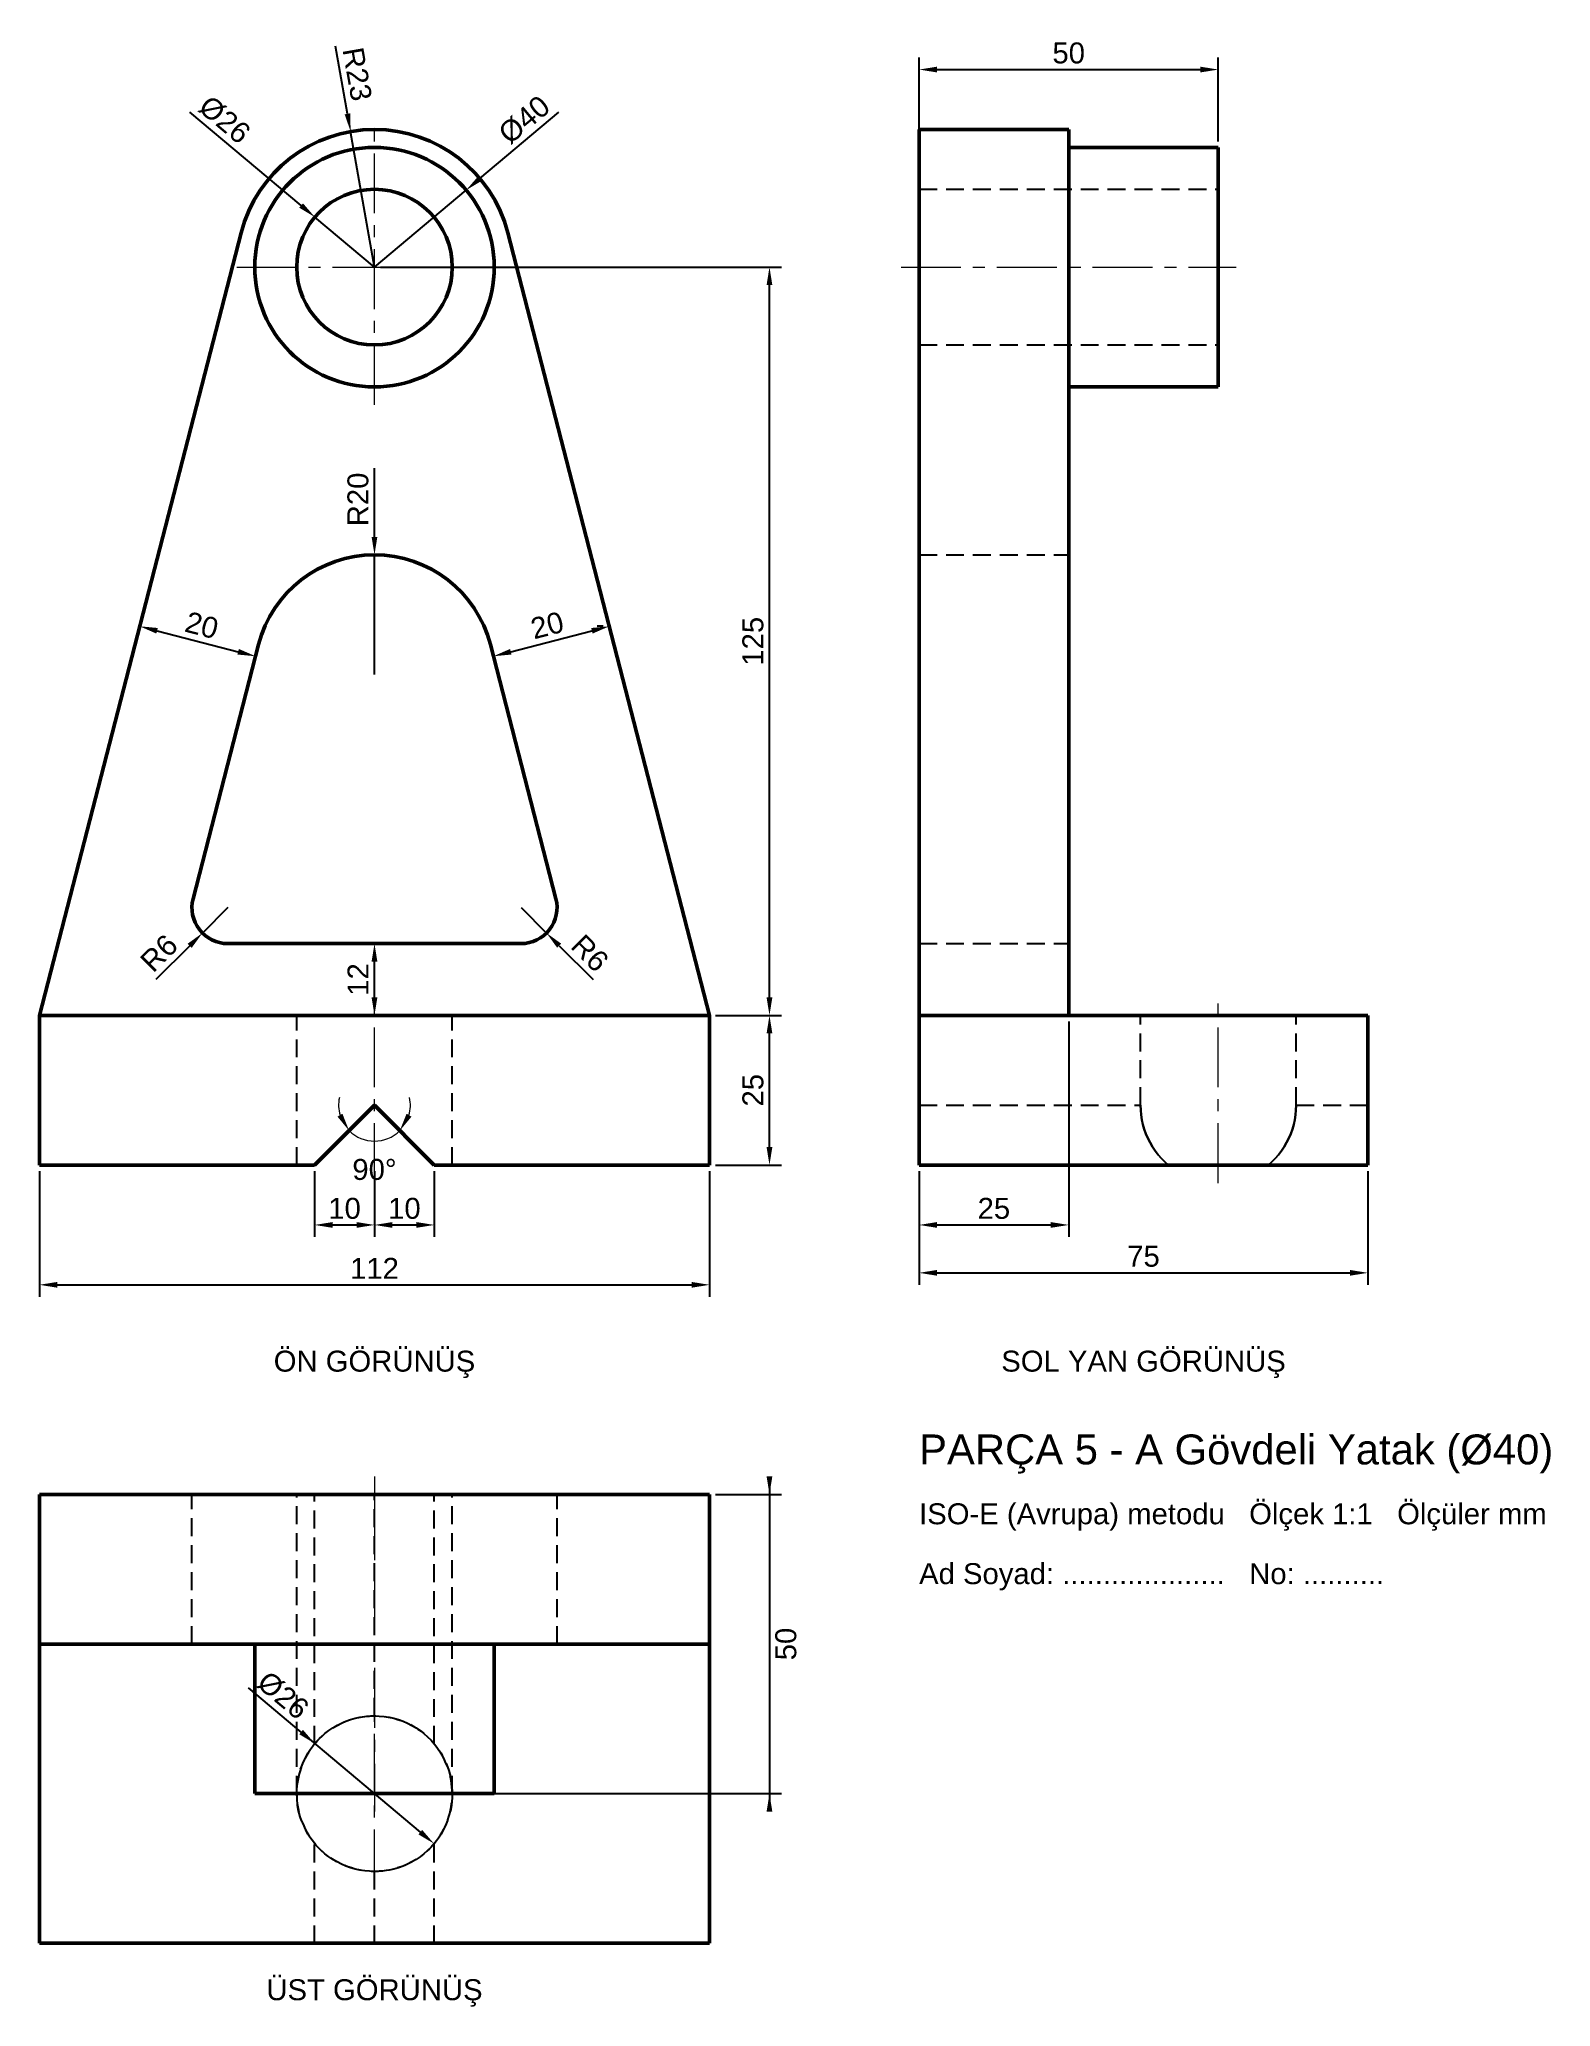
# Model space of a CAD drawing. Header units: millimetres. Extents: x 0 to 253, y -141 to 188.
import ezdxf
from ezdxf.enums import TextEntityAlignment as Align

# ---------------------------------------------------------------- set-up
doc = ezdxf.new("R2010")
doc.units = ezdxf.units.MM
doc.linetypes.add('EKSEN_ISO', pattern=[16, 10, -2, 2, -2])
doc.linetypes.add('GIZLI_ISO', pattern=[4.5, 3, -1.5])
for name, color, linetype, lineweight in [('EKSEN', 1, 'EKSEN_ISO', 18), ('GIZLI', 2, 'GIZLI_ISO', 25), ('GORUNEN', 7, 'Continuous', 50), ('OLCU', 4, 'Continuous', 18), ('YAZI', 3, 'Continuous', 25)]:
    doc.layers.add(name, color=color, linetype=linetype, lineweight=lineweight)
doc.styles.add('TR', font='arial.ttf')
doc.dimstyles.new('OLCU', dxfattribs={"dimtxt": 3.5, "dimasz": 3, "dimexe": 2, "dimexo": 1, "dimgap": 1, "dimtad": 1, "dimdec": 0, "dimtxsty": 'TR', "dimcen": 2.5, "dimclrd": 256, "dimclre": 256, "dimclrt": 256, "dimadec": 0, "dimazin": 3, "dimtfac": 1, "dimtmove": 0, "dimatfit": 3})

# ---------------------------------------------------------------- blocks, each defined once
blk = doc.blocks.new('_CLOSEDFILLED')
at = {"color": 0, "linetype": 'BYBLOCK'}
blk.add_solid([(-1, 0.16), (0, 0), (-1, -0.16)], dxfattribs=at)
blk = doc.blocks.new('*D14')
for p, q in [((17.02, 90.97), (17.27, 91.94)), ((19.67, 89.25), (33.23, 85.75)), ((36.38, 85.97), (36.63, 86.94))]:
    blk.add_line(p, q)
at = {"layer": 'Defpoints'}
for p in [(16.77, 90), (16.77, 90), (36.13, 85)]:
    blk.add_point(p, dxfattribs=at)
at = {"layer": 'OLCU', "xscale": 3, "yscale": 3}
for p, rotation in [((16.77, 90), 165.53446782264132), ((36.13, 85), -14.465532177358684)]:
    blk.add_blockref('_CLOSEDFILLED', p, dxfattribs=dict(at, rotation=rotation))
at = {"layer": 'OLCU', "insert": (27.14, 90.16), "char_height": 3.5, "attachment_point": 5, "rotation": 345.5345, "style": 'TR'}
blk.add_mtext('20', dxfattribs=at)
blk = doc.blocks.new('*D15')
for p, q in [((78.77, 85.75), (92.33, 89.25)), ((94.23, 90), (93.23, 90)), ((75.62, 85.97), (75.37, 86.94))]:
    blk.add_line(p, q)
at = {"layer": 'Defpoints'}
for p in [(95.23, 90), (75.87, 85), (75.87, 85)]:
    blk.add_point(p, dxfattribs=at)
at = {"layer": 'OLCU', "xscale": 3, "yscale": 3}
for p, rotation in [((95.23, 90), 14.465532177358682), ((75.87, 85), 194.46553217735868)]:
    blk.add_blockref('_CLOSEDFILLED', p, dxfattribs=dict(at, rotation=rotation))
at = {"layer": 'OLCU', "insert": (84.86, 90.16), "char_height": 3.5, "attachment_point": 5, "rotation": 14.4655, "style": 'TR'}
blk.add_mtext('20', dxfattribs=at)

msp = doc.modelspace()

# ---------------------------------------------------------------- linework, layer by layer
at = {"layer": 'EKSEN'}
for p, q in [((56, 127), (56, 173)), ((33, 150), (79, 150)), ((144, 150), (200, 150)), ((56, -3), (56, 28)), ((197, -3), (197, 28)), ((56, -52), (56, -108)), ((56, -121), (56, -89)), ((40, -105), (72, -105))]:
    msp.add_line(p, q, dxfattribs=at)
at = {"layer": 'GIZLI'}
for p, q in [((147, 163), (197, 163)), ((147, 137), (197, 137)), ((147, 101.94), (172, 101.94)), ((147, 37), (172, 37)), ((43, 0), (43, 25)), ((69, 0), (69, 25)), ((184, 10), (184, 25)), ((210, 10), (210, 25)), ((147, 10), (184, 10)), ((210, 10), (222, 10)), ((25.49, -80), (25.49, -55)), ((33.73, -55), (78.27, -55)), ((43, -105), (43, -55)), ((46, -96.69), (46, -55)), ((56, -92), (56, -55)), ((66, -96.69), (66, -55)), ((69, -105), (69, -55)), ((86.51, -80), (86.51, -55)), ((33.73, -80), (78.27, -80)), ((46, -130), (46, -113.31)), ((66, -130), (66, -113.31)), ((56, -130), (56, -118))]:
    msp.add_line(p, q, dxfattribs=at)
for points in [[(147, 155.75), (147, 157.81), (147, 159.81), (147, 161.73), (147, 163.53), (147, 165.22), (147, 166.78), (147, 168.18), (147, 169.43), (147, 170.5), (147, 171.39), (147, 172.09), (147, 172.59), (147, 172.9), (147, 173)], [(172, 155.75), (172, 157.81), (172, 159.81), (172, 161.73), (172, 163.53), (172, 165.22), (172, 166.78), (172, 168.18), (172, 169.43), (172, 170.5), (172, 171.39), (172, 172.09), (172, 172.59), (172, 172.9), (172, 173)], [(172, 170), (172, 169.5), (172, 168.02), (172, 165.64), (172, 162.47), (172, 158.68), (172, 154.45), (172, 150), (172, 145.55), (172, 141.32), (172, 137.53), (172, 134.36), (172, 131.98), (172, 130.5), (172, 130)], [(172, 130), (172, 130.5), (172, 131.98), (172, 134.36), (172, 137.53), (172, 141.32), (172, 145.55), (172, 150), (172, 154.45), (172, 158.68), (172, 162.47), (172, 165.64), (172, 168.02), (172, 169.5), (172, 170)], [(197, 130), (197, 130.5), (197, 131.98), (197, 134.36), (197, 137.53), (197, 141.32), (197, 145.55), (197, 150), (197, 154.45), (197, 158.68), (197, 162.47), (197, 165.64), (197, 168.02), (197, 169.5), (197, 170)], [(147, 163), (147, 162.67), (147, 161.71), (147, 160.16), (147, 158.11), (147, 155.64), (147, 152.89), (147, 150), (147, 147.11), (147, 144.36), (147, 141.89), (147, 139.84), (147, 138.29), (147, 137.33), (147, 137)], [(147, 137), (147, 137.33), (147, 138.29), (147, 139.84), (147, 141.89), (147, 144.36), (147, 147.11), (147, 150), (147, 152.89), (147, 155.64), (147, 158.11), (147, 160.16), (147, 161.71), (147, 162.67), (147, 163)], [(197, 163), (197, 162.67), (197, 161.71), (197, 160.16), (197, 158.11), (197, 155.64), (197, 152.89), (197, 150), (197, 147.11), (197, 144.36), (197, 141.89), (197, 139.84), (197, 138.29), (197, 137.33), (197, 137)], [(197, 137), (197, 137.33), (197, 138.29), (197, 139.84), (197, 141.89), (197, 144.36), (197, 147.11), (197, 150), (197, 152.89), (197, 155.64), (197, 158.11), (197, 160.16), (197, 161.71), (197, 162.67), (197, 163)], [(147, 86.94), (147, 88.74), (147, 90.48), (147, 92.14), (147, 93.71), (147, 95.18), (147, 96.53), (147, 97.75), (147, 98.84), (147, 99.77), (147, 100.54), (147, 101.15), (147, 101.59), (147, 101.86), (147, 101.94)], [(147, 101.94), (147, 101.86), (147, 101.59), (147, 101.15), (147, 100.54), (147, 99.77), (147, 98.84), (147, 97.75), (147, 96.53), (147, 95.18), (147, 93.71), (147, 92.14), (147, 90.48), (147, 88.74), (147, 86.94)], [(172, 86.94), (172, 88.74), (172, 90.48), (172, 92.14), (172, 93.71), (172, 95.18), (172, 96.53), (172, 97.75), (172, 98.84), (172, 99.77), (172, 100.54), (172, 101.15), (172, 101.59), (172, 101.86), (172, 101.94)], [(172, 101.94), (172, 101.86), (172, 101.59), (172, 101.15), (172, 100.54), (172, 99.77), (172, 98.84), (172, 97.75), (172, 96.53), (172, 95.18), (172, 93.71), (172, 92.14), (172, 90.48), (172, 88.74), (172, 86.94)], [(147, 37), (147, 37.05), (147, 37.2), (147, 37.45), (147, 37.8), (147, 38.23), (147, 38.74), (147, 39.33), (147, 39.97), (147, 40.67), (147, 41.41), (147, 42.17), (147, 42.95), (147, 43.73), (147, 44.5)], [(147, 44.5), (147, 43.73), (147, 42.95), (147, 42.17), (147, 41.41), (147, 40.67), (147, 39.97), (147, 39.33), (147, 38.74), (147, 38.23), (147, 37.8), (147, 37.45), (147, 37.2), (147, 37.05), (147, 37)], [(172, 37), (172, 37.05), (172, 37.2), (172, 37.45), (172, 37.8), (172, 38.23), (172, 38.74), (172, 39.33), (172, 39.97), (172, 40.67), (172, 41.41), (172, 42.17), (172, 42.95), (172, 43.73), (172, 44.5)], [(172, 44.5), (172, 43.73), (172, 42.95), (172, 42.17), (172, 41.41), (172, 40.67), (172, 39.97), (172, 39.33), (172, 38.74), (172, 38.23), (172, 37.8), (172, 37.45), (172, 37.2), (172, 37.05), (172, 37)], [(69, 25), (68.67, 25), (67.71, 25), (66.16, 25), (64.11, 25), (61.64, 25), (58.89, 25), (56, 25), (53.11, 25), (50.36, 25), (47.89, 25), (45.84, 25), (44.29, 25), (43.33, 25), (43, 25)], [(43, 25), (43.08, 25), (43.33, 25), (43.73, 25), (44.29, 25), (44.99, 25), (45.84, 25), (46.81, 25), (47.89, 25), (49.08, 25), (50.36, 25), (51.71, 25), (53.11, 25), (54.54, 25), (56, 25)], [(56, 25), (57.46, 25), (58.89, 25), (60.29, 25), (61.64, 25), (62.92, 25), (64.11, 25), (65.19, 25), (66.16, 25), (67.01, 25), (67.71, 25), (68.27, 25), (68.67, 25), (68.92, 25), (69, 25)], [(210, 25), (209.67, 25), (208.71, 25), (207.16, 25), (205.11, 25), (202.64, 25), (199.89, 25), (197, 25), (194.11, 25), (191.36, 25), (188.89, 25), (186.84, 25), (185.29, 25), (184.33, 25), (184, 25)], [(184, 25), (184.33, 25), (185.29, 25), (186.84, 25), (188.89, 25), (191.36, 25), (194.11, 25), (197, 25), (199.89, 25), (202.64, 25), (205.11, 25), (207.16, 25), (208.71, 25), (209.67, 25), (210, 25)], [(56, 10), (55.19, 9.19), (54.37, 8.37), (53.57, 7.57), (52.77, 6.77), (51.99, 5.99), (51.22, 5.22), (50.48, 4.48), (49.75, 3.75), (49.05, 3.05), (48.37, 2.37), (47.73, 1.73), (47.12, 1.12), (46.54, 0.54), (46, 0)], [(46, 0), (46.54, 0.54), (47.12, 1.12), (47.73, 1.73), (48.37, 2.37), (49.05, 3.05), (49.75, 3.75), (50.48, 4.48), (51.22, 5.22), (51.99, 5.99), (52.77, 6.77), (53.57, 7.57), (54.37, 8.37), (55.19, 9.19), (56, 10)], [(56, 10), (56.81, 9.19), (57.63, 8.37), (58.43, 7.57), (59.23, 6.77), (60.01, 5.99), (60.78, 5.22), (61.52, 4.48), (62.25, 3.75), (62.95, 3.05), (63.63, 2.37), (64.27, 1.73), (64.88, 1.12), (65.46, 0.54), (66, 0)], [(66, 0), (65.46, 0.54), (64.88, 1.12), (64.27, 1.73), (63.63, 2.37), (62.95, 3.05), (62.25, 3.75), (61.52, 4.48), (60.78, 5.22), (60.01, 5.99), (59.23, 6.77), (58.43, 7.57), (57.63, 8.37), (56.81, 9.19), (56, 10)], [(188.69, 0), (188.08, 0.54), (187.51, 1.12), (186.97, 1.73), (186.47, 2.37), (186.01, 3.05), (185.6, 3.75), (185.23, 4.48), (184.91, 5.22), (184.63, 5.99), (184.41, 6.77), (184.23, 7.57), (184.1, 8.37), (184.03, 9.19), (184, 10)], [(184, 10), (184.03, 9.19), (184.1, 8.37), (184.23, 7.57), (184.41, 6.77), (184.63, 5.99), (184.91, 5.22), (185.23, 4.48), (185.6, 3.75), (186.01, 3.05), (186.47, 2.37), (186.97, 1.73), (187.51, 1.12), (188.08, 0.54), (188.69, 0)], [(210, 10), (209.97, 9.19), (209.9, 8.37), (209.77, 7.57), (209.59, 6.77), (209.37, 5.99), (209.09, 5.22), (208.77, 4.48), (208.4, 3.75), (207.99, 3.05), (207.53, 2.37), (207.03, 1.73), (206.49, 1.12), (205.92, 0.54), (205.31, 0)], [(205.31, 0), (205.92, 0.54), (206.49, 1.12), (207.03, 1.73), (207.53, 2.37), (207.99, 3.05), (208.4, 3.75), (208.77, 4.48), (209.09, 5.22), (209.37, 5.99), (209.59, 6.77), (209.77, 7.57), (209.9, 8.37), (209.97, 9.19), (210, 10)], [(46, 0), (45.6, 0), (45.23, 0), (44.88, 0), (44.56, 0), (44.27, 0), (44.01, 0), (43.77, 0), (43.57, 0), (43.4, 0), (43.25, 0), (43.14, 0), (43.06, 0), (43.02, 0), (43, 0)], [(43, 0), (43.02, 0), (43.06, 0), (43.14, 0), (43.25, 0), (43.4, 0), (43.57, 0), (43.77, 0), (44.01, 0), (44.27, 0), (44.56, 0), (44.88, 0), (45.23, 0), (45.6, 0), (46, 0)], [(66, 0), (66.4, 0), (66.77, 0), (67.12, 0), (67.44, 0), (67.73, 0), (67.99, 0), (68.23, 0), (68.43, 0), (68.6, 0), (68.75, 0), (68.86, 0), (68.94, 0), (68.98, 0), (69, 0)], [(69, 0), (68.98, 0), (68.94, 0), (68.86, 0), (68.75, 0), (68.6, 0), (68.43, 0), (68.23, 0), (67.99, 0), (67.73, 0), (67.44, 0), (67.12, 0), (66.77, 0), (66.4, 0), (66, 0)], [(188.69, 0), (189.72, 0), (190.82, 0), (191.98, 0), (193.19, 0), (194.44, 0), (195.71, 0), (197, 0), (198.29, 0), (199.56, 0), (200.81, 0), (202.02, 0), (203.18, 0), (204.28, 0), (205.31, 0)], [(205.31, 0), (204.28, 0), (203.18, 0), (202.02, 0), (200.81, 0), (199.56, 0), (198.29, 0), (197, 0), (195.71, 0), (194.44, 0), (193.19, 0), (191.98, 0), (190.82, 0), (189.72, 0), (188.69, 0)], [(31.49, -55), (30.82, -55), (30.16, -55), (29.51, -55), (28.89, -55), (28.3, -55), (27.75, -55), (27.25, -55), (26.8, -55), (26.41, -55), (26.09, -55), (25.83, -55), (25.65, -55), (25.53, -55), (25.49, -55)], [(25.49, -55), (25.5, -55), (25.5, -55), (25.5, -55), (25.51, -55), (25.52, -55), (25.53, -55), (25.54, -55), (25.56, -55), (25.57, -55), (25.59, -55), (25.61, -55), (25.63, -55), (25.66, -55), (25.69, -55)], [(36.63, -55), (37.91, -55), (39.83, -55), (42.32, -55), (45.29, -55), (48.64, -55), (52.26, -55), (56, -55), (59.74, -55), (63.36, -55), (66.71, -55), (69.68, -55), (72.17, -55), (74.09, -55), (75.37, -55)], [(69, -55), (68.67, -55), (67.71, -55), (66.16, -55), (64.11, -55), (61.64, -55), (58.89, -55), (56, -55), (53.11, -55), (50.36, -55), (47.89, -55), (45.84, -55), (44.29, -55), (43.33, -55), (43, -55)], [(43, -55), (43.08, -55), (43.33, -55), (43.73, -55), (44.29, -55), (44.99, -55), (45.84, -55), (46.81, -55), (47.89, -55), (49.08, -55), (50.36, -55), (51.71, -55), (53.11, -55), (54.54, -55), (56, -55)], [(56, -55), (57.46, -55), (58.89, -55), (60.29, -55), (61.64, -55), (62.92, -55), (64.11, -55), (65.19, -55), (66.16, -55), (67.01, -55), (67.71, -55), (68.27, -55), (68.67, -55), (68.92, -55), (69, -55)], [(86.51, -55), (86.47, -55), (86.35, -55), (86.17, -55), (85.91, -55), (85.59, -55), (85.2, -55), (84.75, -55), (84.25, -55), (83.7, -55), (83.11, -55), (82.49, -55), (81.84, -55), (81.18, -55), (80.51, -55)], [(86.31, -55), (86.34, -55), (86.37, -55), (86.39, -55), (86.41, -55), (86.43, -55), (86.44, -55), (86.46, -55), (86.47, -55), (86.48, -55), (86.49, -55), (86.5, -55), (86.5, -55), (86.5, -55), (86.51, -55)], [(31.49, -80), (30.82, -80), (30.16, -80), (29.51, -80), (28.89, -80), (28.3, -80), (27.75, -80), (27.25, -80), (26.8, -80), (26.41, -80), (26.09, -80), (25.83, -80), (25.65, -80), (25.53, -80), (25.49, -80)], [(25.49, -80), (25.5, -80), (25.5, -80), (25.5, -80), (25.51, -80), (25.52, -80), (25.53, -80), (25.54, -80), (25.56, -80), (25.57, -80), (25.59, -80), (25.61, -80), (25.63, -80), (25.66, -80), (25.69, -80)], [(56, -80), (53.76, -80), (51.55, -80), (49.39, -80), (47.32, -80), (45.36, -80), (43.53, -80), (41.86, -80), (40.36, -80), (39.07, -80), (37.98, -80), (37.12, -80), (36.5, -80), (36.13, -80), (36, -80)], [(36, -80), (36.5, -80), (37.98, -80), (40.36, -80), (43.53, -80), (47.32, -80), (51.55, -80), (56, -80), (60.45, -80), (64.68, -80), (68.47, -80), (71.64, -80), (74.02, -80), (75.5, -80), (76, -80)], [(36.63, -80), (37.91, -80), (39.83, -80), (42.32, -80), (45.29, -80), (48.64, -80), (52.26, -80), (56, -80), (59.74, -80), (63.36, -80), (66.71, -80), (69.68, -80), (72.17, -80), (74.09, -80), (75.37, -80)], [(76, -80), (75.87, -80), (75.5, -80), (74.88, -80), (74.02, -80), (72.93, -80), (71.64, -80), (70.14, -80), (68.47, -80), (66.64, -80), (64.68, -80), (62.61, -80), (60.45, -80), (58.24, -80), (56, -80)], [(86.51, -80), (86.47, -80), (86.35, -80), (86.17, -80), (85.91, -80), (85.59, -80), (85.2, -80), (84.75, -80), (84.25, -80), (83.7, -80), (83.11, -80), (82.49, -80), (81.84, -80), (81.18, -80), (80.51, -80)], [(86.31, -80), (86.34, -80), (86.37, -80), (86.39, -80), (86.41, -80), (86.43, -80), (86.44, -80), (86.46, -80), (86.47, -80), (86.48, -80), (86.49, -80), (86.5, -80), (86.5, -80), (86.5, -80), (86.51, -80)], [(46, -96.69), (46.54, -96.08), (47.12, -95.51), (47.73, -94.97), (48.37, -94.47), (49.05, -94.01), (49.75, -93.6), (50.48, -93.23), (51.22, -92.91), (51.99, -92.63), (52.77, -92.41), (53.57, -92.23), (54.37, -92.1), (55.19, -92.03), (56, -92)], [(56, -92), (56.81, -92.03), (57.63, -92.1), (58.43, -92.23), (59.23, -92.41), (60.01, -92.63), (60.78, -92.91), (61.52, -93.23), (62.25, -93.6), (62.95, -94.01), (63.63, -94.47), (64.27, -94.97), (64.88, -95.51), (65.46, -96.08), (66, -96.69)], [(36, -105), (36.5, -105), (37.98, -105), (40.36, -105), (43.53, -105), (47.32, -105), (51.55, -105), (56, -105), (60.45, -105), (64.68, -105), (68.47, -105), (71.64, -105), (74.02, -105), (75.5, -105), (76, -105)], [(56, -105), (54.54, -105), (53.11, -105), (51.71, -105), (50.36, -105), (49.08, -105), (47.89, -105), (46.81, -105), (45.84, -105), (44.99, -105), (44.29, -105), (43.73, -105), (43.33, -105), (43.08, -105), (43, -105)], [(43, -105), (43.33, -105), (44.29, -105), (45.84, -105), (47.89, -105), (50.36, -105), (53.11, -105), (56, -105), (58.89, -105), (61.64, -105), (64.11, -105), (66.16, -105), (67.71, -105), (68.67, -105), (69, -105)], [(69, -105), (68.92, -105), (68.67, -105), (68.27, -105), (67.71, -105), (67.01, -105), (66.16, -105), (65.19, -105), (64.11, -105), (62.92, -105), (61.64, -105), (60.29, -105), (58.89, -105), (57.46, -105), (56, -105)], [(56, -118), (55.19, -117.97), (54.37, -117.9), (53.57, -117.77), (52.77, -117.59), (51.99, -117.37), (51.22, -117.09), (50.48, -116.77), (49.75, -116.4), (49.05, -115.99), (48.37, -115.53), (47.73, -115.03), (47.12, -114.49), (46.54, -113.92), (46, -113.31)], [(66, -113.31), (65.46, -113.92), (64.88, -114.49), (64.27, -115.03), (63.63, -115.53), (62.95, -115.99), (62.25, -116.4), (61.52, -116.77), (60.78, -117.09), (60.01, -117.37), (59.23, -117.59), (58.43, -117.77), (57.63, -117.9), (56.81, -117.97), (56, -118)]]:
    msp.add_lwpolyline(points, dxfattribs=at)
for centre, radius in [((56, 150), 20), ((56, 150), 13), ((56, -105), 13)]:
    msp.add_circle(centre, radius, dxfattribs=at)
for centre, radius, start, end in [((56, 150), 23, 14.4655, 165.5345), ((56, 81.94), 20, 14.4655, 165.5345), ((31.49, 43), 6, 165.5345, 270), ((80.51, 43), 6, 270, 14.4655), ((56, -105), 13, 140.2849, 219.7151), ((56, -105), 13, 320.2849, 39.7151)]:
    msp.add_arc(centre, radius, start, end, dxfattribs=at)
at = {"layer": 'GORUNEN'}
for p, q in [((147, 173), (172, 173)), ((172, 170), (197, 170)), ((0, 25), (33.73, 155.75)), ((78.27, 155.75), (112, 25)), ((147, 0), (147, 155.75)), ((172, 25), (172, 155.75)), ((172, 130), (197, 130)), ((25.69, 44.5), (36.63, 86.94)), ((75.37, 86.94), (86.31, 44.5)), ((31.49, 37), (80.51, 37)), ((0, 25), (112, 25)), ((0, 0), (0, 25)), ((112, 0), (112, 25)), ((147, 25), (222, 25)), ((222, 0), (222, 25)), ((46, 0), (56, 10)), ((56, 10), (66, 0)), ((0, 0), (46, 0)), ((66, 0), (112, 0)), ((147, 0), (222, 0)), ((0, -55), (33.73, -55)), ((0, -130), (0, -55)), ((78.27, -55), (112, -55)), ((112, -130), (112, -55)), ((0, -80), (33.73, -80)), ((36, -105), (36, -80)), ((76, -105), (76, -80)), ((78.27, -80), (112, -80)), ((0, -130), (112, -130))]:
    msp.add_line(p, q, dxfattribs=at)
for points in [[(147, 173), (147, 172.9), (147, 172.59), (147, 172.09), (147, 171.39), (147, 170.5), (147, 169.43), (147, 168.18), (147, 166.78), (147, 165.22), (147, 163.53), (147, 161.73), (147, 159.81), (147, 157.81), (147, 155.75)], [(172, 173), (172, 172.9), (172, 172.59), (172, 172.09), (172, 171.39), (172, 170.5), (172, 169.43), (172, 168.18), (172, 166.78), (172, 165.22), (172, 163.53), (172, 161.73), (172, 159.81), (172, 157.81), (172, 155.75)], [(197, 170), (197, 169.5), (197, 168.02), (197, 165.64), (197, 162.47), (197, 158.68), (197, 154.45), (197, 150), (197, 145.55), (197, 141.32), (197, 137.53), (197, 134.36), (197, 131.98), (197, 130.5), (197, 130)], [(78.27, -55), (76.8, -55), (74.6, -55), (71.73, -55), (68.31, -55), (64.46, -55), (60.31, -55), (56, -55), (51.69, -55), (47.54, -55), (43.69, -55), (40.27, -55), (37.4, -55), (35.2, -55), (33.73, -55)], [(78.27, -80), (76.8, -80), (74.6, -80), (71.73, -80), (68.31, -80), (64.46, -80), (60.31, -80), (56, -80), (51.69, -80), (47.54, -80), (43.69, -80), (40.27, -80), (37.4, -80), (35.2, -80), (33.73, -80)], [(56, -105), (53.76, -105), (51.55, -105), (49.39, -105), (47.32, -105), (45.36, -105), (43.53, -105), (41.86, -105), (40.36, -105), (39.07, -105), (37.98, -105), (37.12, -105), (36.5, -105), (36.13, -105), (36, -105)], [(76, -105), (75.87, -105), (75.5, -105), (74.88, -105), (74.02, -105), (72.93, -105), (71.64, -105), (70.14, -105), (68.47, -105), (66.64, -105), (64.68, -105), (62.61, -105), (60.45, -105), (58.24, -105), (56, -105)]]:
    msp.add_lwpolyline(points, dxfattribs=at)
for radius in [20, 13]:
    msp.add_circle((56, 150), radius, dxfattribs=at)
for centre, radius, start, end in [((56, 150), 23, 14.4655, 165.5345), ((56, 81.94), 20, 14.4655, 165.5345), ((31.49, 43), 6, 165.5345, 270), ((80.51, 43), 6, 270, 14.4655)]:
    msp.add_arc(centre, radius, start, end, dxfattribs=at)

# ---------------------------------------------------------------- texts
at = {"layer": 'YAZI', "style": 'TR'}
for s, p in [('ÖN GÖRÜNÜŞ', (56, -31)), ('SOL YAN GÖRÜNÜŞ', (184.5, -31)), ('ÜST GÖRÜNÜŞ', (56, -136))]:
    msp.add_text(s, height=3.5, dxfattribs=at).set_placement(p, align=Align.TOP_CENTER)
for s, height, p in [('PARÇA 5 - A Gövdeli Yatak (Ø40)', 5, (147, -50)), ('ISO-E (Avrupa) metodu   Ölçek 1:1   Ölçüler mm', 3.5, (147, -60)), ('Ad Soyad: ....................   No: ..........', 3.5, (147, -70))]:
    msp.add_text(s, height=height, dxfattribs=at).set_placement(p)

# ---------------------------------------------------------------- dimensions: what is measured, and where the dimension line sits
at = {"layer": 'OLCU'}
for base, p1, p2 in [((147, 183), (147, 170), (197, 170)), ((147, -10), (147, 0), (172, 25)), ((0, -20), (0, 0), (112, 0)), ((46, -10), (46, 0), (56, 0)), ((56, -10), (56, 0), (66, 0)), ((147, -18), (147, 0), (222, 0))]:
    msp.add_linear_dim(base=base, p1=p1, p2=p2, dimstyle='OLCU', dxfattribs=at).render()
for center, mpoint in [((56, 150), (52.01, 172.65)), ((56, 81.94), (56, 101.94)), ((31.49, 43), (27.25, 38.76)), ((80.51, 43), (84.75, 38.76))]:
    msp.add_radius_dim(center=center, mpoint=mpoint, dimstyle='OLCU', dxfattribs=at).render()
for radius, location in [(13, (29.19, 172.5)), (20, (82.81, 172.5))]:
    msp.add_diameter_dim(center=(56, 150), radius=radius, location=location, dimstyle='OLCU', dxfattribs=at).render()
for base, p1, p2 in [((122, 25), (112, 25), (56, 150)), ((56, 25), (56, 25), (56, 37)), ((122, 0), (112, 0), (112, 25)), ((122, -55), (112, -55), (56, -105))]:
    msp.add_linear_dim(base=base, p1=p1, p2=p2, angle=90, dimstyle='OLCU', dxfattribs=at).render()
for base, p1, p2, angle, picture, middle in [((16.77, 90), (16.77, 90), (36.13, 85), 345.5345, '*D14', (27.14, 90.16)), ((75.87, 85), (75.87, 85), (95.23, 90), 14.4655, '*D15', (84.86, 90.16))]:
    dim = msp.add_linear_dim(base=base, p1=p1, p2=p2, angle=angle, dimstyle='OLCU', dxfattribs=at)
    dim.commit()
    dim.dimension.update_dxf_attribs({"geometry": picture, "text_midpoint": middle})
msp.add_angular_dim_3p(base=(56, 4), center=(56, 10), p1=(46, 0), p2=(66, 0), dimstyle='OLCU', dxfattribs=at).render()
msp.add_diameter_dim_2p(p1=(65.96, -113.36), p2=(46.04, -96.64), dimstyle='OLCU', dxfattribs=at).render()

doc.saveas('drawing.dxf')
